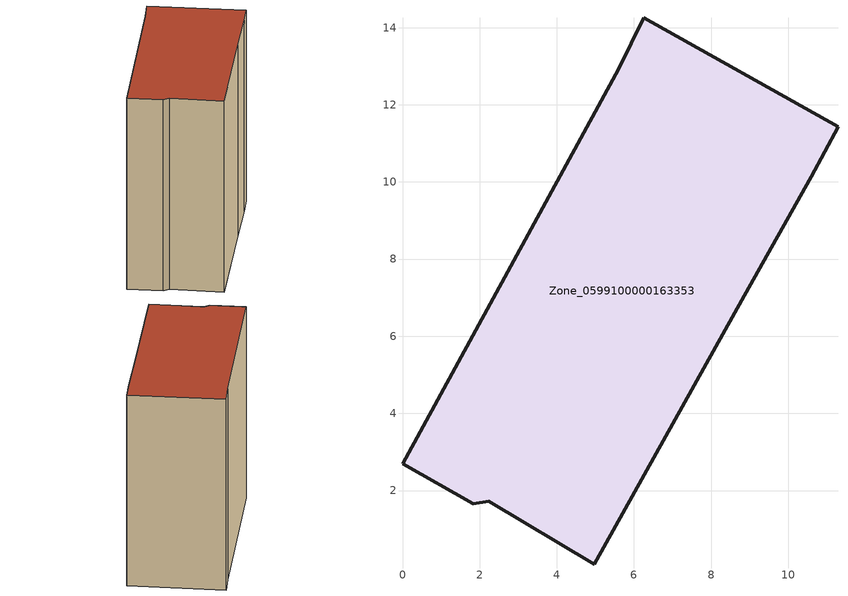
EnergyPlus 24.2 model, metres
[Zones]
Zone_0599100000163353
 floor ground (C_G): 2.23,1.72 1.83,1.66 0,2.69 5.61,12.94 6.26,14.26 11.29,11.43 10.6,10.14 8.86,7.05 4.98,0.09 z0
 wall outside (C_F): 8.86,7.05 10.6,10.14 11.29,11.43 6.26,14.26 5.61,12.94 0,2.69 1.83,1.66 2.23,1.72 4.98,0.09 8.86,7.05 z0:12.02
 roof outside (C_R): 2.23,1.72 4.98,0.09 8.86,7.05 10.6,10.14 11.29,11.43 6.26,14.26 5.61,12.94 0,2.69 1.83,1.66 z12.02
[BUILDING]
Pand.0599100000163353: North Axis=0; Terrain=City; Loads Convergence Tolerance Value=0.04; Temperature Convergence Tolerance Value=0.4; Solar Distribution=FullExterior; Maximum Number of Warmup Days=25; Minimum Number of Warmup Days=1
[Site:Location]
Rotterdam.The.Hague.AP_ZH_NLD Design_Conditions: Latitude=51.96; Longitude=4.45; Time Zone=1; Elevation=-4.5
[SITE:GROUNDTEMPERATURE:BUILDINGSURFACE]
18, 18, 18, 18, 18, 18, 18, 18, 18, 18, 18, 18
[MATERIAL] Thermal Absorptance=0.9; Solar Absorptance=0.7; Visible Absorptance=0.7
Name | Roughness | Thickness | Conductivity | Density | Specific Heat
G.TI.1946 | MediumSmooth | 0.15 | 1 | 540 | 1210
F.TI.1946 | Rough | 0.3 | 0.857143 | 1920 | 840
R.TI.1946 | MediumRough | 0.2 | 0.1 | 1500 | 1000
[CONSTRUCTION]
C_G: G.TI.1946
C_F: F.TI.1946
C_R: R.TI.1946
[ZONE]
Zone_0599100000163353: Type=1; Multiplier=1; Ceiling Height=Autocalculate; Volume=Autocalculate; Floor Area=autocalculate; Part of Total Floor Area=Yes
[ZONEINFILTRATION:DESIGNFLOWRATE]
Infil_Zone_0599100000163353: Zone or ZoneList or Space or SpaceList=Zone_0599100000163353; Schedule=AlwaysOn; Design Flow Rate Calculation Method=Flow/Area; Flow Rate per Floor Area=0.003; Constant Term Coefficient=1; Temperature Term Coefficient=0; Velocity Term Coefficient=0; Velocity Squared Term Coefficient=0
[HVACTEMPLATE:ZONE:IDEALLOADSAIRSYSTEM]
Zone_0599100000163353: Maximum Heating Supply Air Temperature=50; Minimum Cooling Supply Air Temperature=13; Maximum Heating Supply Air Humidity Ratio=0.0156; Minimum Cooling Supply Air Humidity Ratio=0.0077; Heating Limit=NoLimit; Cooling Limit=NoLimit; Dehumidification Control Type=ConstantSensibleHeatRatio; Cooling Sensible Heat Ratio=0.7; Dehumidification Setpoint=60; Humidification Control Type=None; Humidification Setpoint=30; Outdoor Air Method=None; Outdoor Air Flow Rate per Person=0.00944; Outdoor Air Flow Rate per Zone Floor Area=0; Outdoor Air Flow Rate per Zone=0; Demand Controlled Ventilation Type=None; Outdoor Air Economizer Type=NoEconomizer; Heat Recovery Type=None; Sensible Heat Recovery Effectiveness=0.7; Latent Heat Recovery Effectiveness=0.65
[ZONECONTROL:THERMOSTAT]
ThermostatControl_Zone_0599100000163353: Zone or ZoneList=Zone_0599100000163353; Control Type Schedule=DualSetpointControlType; Control 1=Thermostat_Zone_0599100000163353; Temperature Difference Between Cutout And Setpoint=0
[THERMOSTATSETPOINT:DUALSETPOINT]
Thermostat_Zone_0599100000163353: Heating Setpoint Temperature Schedule=HeatingSetpoint_Zone_0599100000163353; Cooling Setpoint Temperature Schedule=CoolingSetpoint_Zone_0599100000163353
[SCHEDULE:COMPACT]
HeatingSetpoint_Zone_0599100000163353: Through: 12/31, For: AllDays, Until: 24:00, 21
CoolingSetpoint_Zone_0599100000163353: Through: 12/31, For: AllDays, Until: 24:00, 24
DualSetpointControlType: Through: 12/31, For: AllDays, Until: 24:00, 4
AlwaysOn: Through: 12/31, For: AllDays, Until: 24:00, 1
